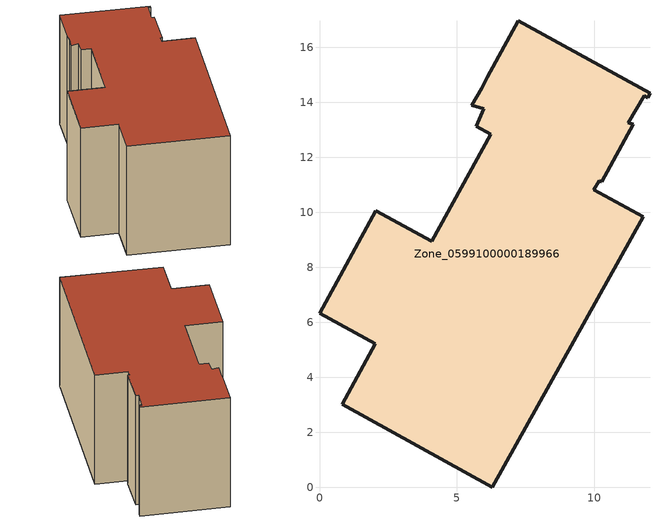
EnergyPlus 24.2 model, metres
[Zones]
Zone_0599100000189966
 floor ground (C_G): 11.22,13.26 11.4,13.2 10.26,11.1 10.17,11.15 9.98,10.82 11.77,9.84 6.29,0 0.82,3.02 2.03,5.22 0,6.33 2.04,10.06 4.08,8.94 6.22,12.84 5.71,13.12 5.98,13.77 5.54,13.9 5.9,14.5 6.1,14.9 7.22,16.96 12.02,14.33 11.93,14.17 11.81,14.24 z0
 wall outside (C_F): 4.08,8.94 2.04,10.06 0,6.33 2.03,5.22 0.82,3.02 6.29,0 11.77,9.84 9.98,10.82 10.17,11.15 10.26,11.1 11.4,13.2 11.22,13.26 11.81,14.24 11.93,14.17 12.02,14.33 7.22,16.96 6.1,14.9 5.9,14.5 5.54,13.9 5.98,13.77 5.71,13.12 6.22,12.84 4.08,8.94 z0:7.61
 roof outside (C_R): 11.4,13.2 11.22,13.26 11.81,14.24 11.93,14.17 12.02,14.33 7.22,16.96 6.1,14.9 5.9,14.5 5.54,13.9 5.98,13.77 5.71,13.12 6.22,12.84 4.08,8.94 2.04,10.06 0,6.33 2.03,5.22 0.82,3.02 6.29,0 11.77,9.84 9.98,10.82 10.17,11.15 10.26,11.1 z7.61
[BUILDING]
Pand.0599100000189966: North Axis=0; Terrain=City; Loads Convergence Tolerance Value=0.04; Temperature Convergence Tolerance Value=0.4; Solar Distribution=FullExterior; Maximum Number of Warmup Days=25; Minimum Number of Warmup Days=1
[Site:Location]
Rotterdam.The.Hague.AP_ZH_NLD Design_Conditions: Latitude=51.96; Longitude=4.45; Time Zone=1; Elevation=-4.5
[SITE:GROUNDTEMPERATURE:BUILDINGSURFACE]
18, 18, 18, 18, 18, 18, 18, 18, 18, 18, 18, 18
[MATERIAL] Thermal Absorptance=0.9; Solar Absorptance=0.7; Visible Absorptance=0.7
Name | Roughness | Thickness | Conductivity | Density | Specific Heat
G.D.1975-1991 | MediumSmooth | 0.15 | 0.288461 | 540 | 1210
F.D.1975-1991 | Rough | 0.3 | 0.230769 | 1920 | 840
R.D.1975-1991 | MediumRough | 0.2 | 0.153846 | 1500 | 1000
[CONSTRUCTION]
C_G: G.D.1975-1991
C_F: F.D.1975-1991
C_R: R.D.1975-1991
[ZONE]
Zone_0599100000189966: Type=1; Multiplier=1; Ceiling Height=Autocalculate; Volume=Autocalculate; Floor Area=autocalculate; Part of Total Floor Area=Yes
[ZONEINFILTRATION:DESIGNFLOWRATE]
Infil_Zone_0599100000189966: Zone or ZoneList or Space or SpaceList=Zone_0599100000189966; Schedule=AlwaysOn; Design Flow Rate Calculation Method=Flow/Area; Flow Rate per Floor Area=0.0042; Constant Term Coefficient=1; Temperature Term Coefficient=0; Velocity Term Coefficient=0; Velocity Squared Term Coefficient=0
[HVACTEMPLATE:ZONE:IDEALLOADSAIRSYSTEM]
Zone_0599100000189966: Maximum Heating Supply Air Temperature=50; Minimum Cooling Supply Air Temperature=13; Maximum Heating Supply Air Humidity Ratio=0.0156; Minimum Cooling Supply Air Humidity Ratio=0.0077; Heating Limit=NoLimit; Cooling Limit=NoLimit; Dehumidification Control Type=ConstantSensibleHeatRatio; Cooling Sensible Heat Ratio=0.7; Dehumidification Setpoint=60; Humidification Control Type=None; Humidification Setpoint=30; Outdoor Air Method=None; Outdoor Air Flow Rate per Person=0.00944; Outdoor Air Flow Rate per Zone Floor Area=0; Outdoor Air Flow Rate per Zone=0; Demand Controlled Ventilation Type=None; Outdoor Air Economizer Type=NoEconomizer; Heat Recovery Type=None; Sensible Heat Recovery Effectiveness=0.7; Latent Heat Recovery Effectiveness=0.65
[ZONECONTROL:THERMOSTAT]
ThermostatControl_Zone_0599100000189966: Zone or ZoneList=Zone_0599100000189966; Control Type Schedule=DualSetpointControlType; Control 1=Thermostat_Zone_0599100000189966; Temperature Difference Between Cutout And Setpoint=0
[THERMOSTATSETPOINT:DUALSETPOINT]
Thermostat_Zone_0599100000189966: Heating Setpoint Temperature Schedule=HeatingSetpoint_Zone_0599100000189966; Cooling Setpoint Temperature Schedule=CoolingSetpoint_Zone_0599100000189966
[SCHEDULE:COMPACT]
HeatingSetpoint_Zone_0599100000189966: Through: 12/31, For: AllDays, Until: 24:00, 21
CoolingSetpoint_Zone_0599100000189966: Through: 12/31, For: AllDays, Until: 24:00, 24
DualSetpointControlType: Through: 12/31, For: AllDays, Until: 24:00, 4
AlwaysOn: Through: 12/31, For: AllDays, Until: 24:00, 1
